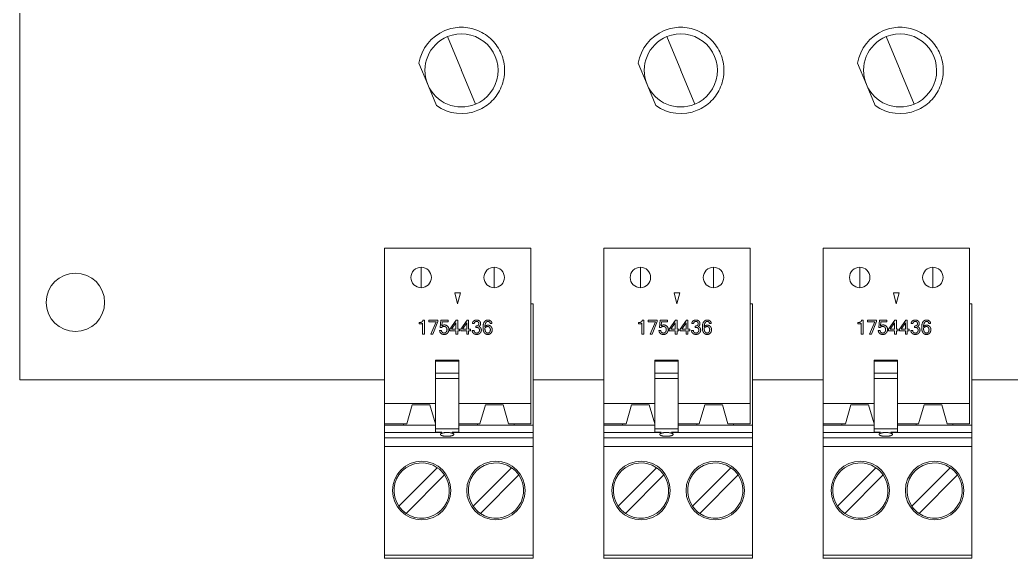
# Model space of a CAD drawing. Header units: millimetres. Extents: x 145 to 1488, y 403 to 626.
# Drawn here: x 170.3 to 238.1, y 454.8 to 491.6 of the extents above; entities that cross this region are included whole.
import ezdxf

# ---------------------------------------------------------------- set-up
doc = ezdxf.new("R2010")
doc.units = ezdxf.units.MM
doc.layers.add('TANGENT EDGES', color=7, linetype='Continuous', lineweight=0)
doc.layers.add('VISIBLE', color=7, linetype='Continuous', lineweight=0)

msp = doc.modelspace()

# ---------------------------------------------------------------- linework, layer by layer
at = {"layer": 'TANGENT EDGES'}
for p, q in [((200.478, 488.139), (199.524, 490.439)), ((215.478, 488.139), (214.524, 490.439)), ((230.478, 488.139), (229.524, 490.439)), ((201.439, 485.821), (200.485, 488.121)), ((216.439, 485.821), (215.485, 488.121)), ((231.439, 485.821), (230.485, 488.121)), ((197.721, 474.67), (197.721, 473.27)), ((202.721, 473.27), (202.721, 474.67)), ((212.721, 474.67), (212.721, 473.27)), ((217.721, 473.27), (217.721, 474.67)), ((227.721, 474.67), (227.721, 473.27)), ((232.721, 473.27), (232.721, 474.67)), ((200.301, 468.246), (198.701, 468.246)), ((215.301, 468.246), (213.701, 468.246)), ((230.301, 468.246), (228.701, 468.246)), ((200.301, 467.425), (198.701, 467.425)), ((215.301, 467.425), (213.701, 467.425)), ((230.301, 467.425), (228.701, 467.425)), ((199.149, 463.402), (198.701, 463.402)), ((200.301, 463.402), (199.853, 463.402)), ((214.149, 463.402), (213.701, 463.402)), ((215.301, 463.402), (214.853, 463.402)), ((229.149, 463.402), (228.701, 463.402)), ((230.301, 463.402), (229.853, 463.402)), ((205.381, 462.4), (195.221, 462.4)), ((220.381, 462.4), (210.221, 462.4)), ((235.381, 462.4), (225.221, 462.4)), ((195.221, 454.974), (205.381, 454.974)), ((210.221, 454.974), (220.381, 454.974)), ((225.221, 454.974), (235.381, 454.974)), ((205.381, 454.774), (195.221, 454.774)), ((220.381, 454.774), (210.221, 454.774)), ((235.381, 454.774), (225.221, 454.774))]:
    msp.add_line(p, q, dxfattribs=at)
for centre, radius, start, end in [((200.481, 488.13), 0.01, 112.52267, 292.52267), ((200.481, 488.13), 0.01, 292.52267, 112.52267), ((215.481, 488.13), 0.01, 112.52267, 292.52267), ((215.481, 488.13), 0.01, 292.52267, 112.52267), ((230.481, 488.13), 0.01, 112.52267, 292.52267), ((230.481, 488.13), 0.01, 292.52267, 112.52267), ((197.721, 473.97), 0.7, 90, 270), ((197.721, 473.97), 0.7, 270, 90), ((202.721, 473.97), 0.7, 90, 270), ((202.721, 473.97), 0.7, 270, 90), ((212.721, 473.97), 0.7, 90, 270), ((212.721, 473.97), 0.7, 270, 90), ((217.721, 473.97), 0.7, 90, 270), ((217.721, 473.97), 0.7, 270, 90), ((227.721, 473.97), 0.7, 90, 270), ((227.721, 473.97), 0.7, 270, 90), ((232.721, 473.97), 0.7, 90, 270), ((232.721, 473.97), 0.7, 270, 90)]:
    msp.add_arc(centre, radius, start, end, dxfattribs=at)
at = {"layer": 'VISIBLE'}
for p, q in [((170.277, 466.97), (170.277, 553.57)), ((197.572, 488.619), (198.172, 487.172)), ((212.572, 488.619), (213.172, 487.172)), ((227.572, 488.619), (228.172, 487.172)), ((198.172, 487.172), (198.772, 485.726)), ((213.172, 487.172), (213.772, 485.726)), ((228.172, 487.172), (228.772, 485.726)), ((195.221, 475.97), (195.221, 466.97)), ((195.221, 475.97), (205.221, 475.97)), ((205.221, 475.97), (205.221, 466.97)), ((210.221, 475.97), (210.221, 466.97)), ((210.221, 475.97), (220.221, 475.97)), ((220.221, 475.97), (220.221, 466.97)), ((225.221, 475.97), (225.221, 466.97)), ((225.221, 475.97), (235.221, 475.97)), ((235.221, 475.97), (235.221, 466.97)), ((200.422, 472.92), (200.02, 472.92)), ((200.02, 472.92), (200.221, 472.17)), ((200.422, 472.92), (200.221, 472.17)), ((215.422, 472.92), (215.02, 472.92)), ((215.02, 472.92), (215.221, 472.17)), ((215.422, 472.92), (215.221, 472.17)), ((230.422, 472.92), (230.02, 472.92)), ((230.02, 472.92), (230.221, 472.17)), ((230.422, 472.92), (230.221, 472.17)), ((205.221, 472.17), (205.381, 472.17)), ((205.381, 463.87), (205.381, 472.17)), ((220.221, 472.17), (220.381, 472.17)), ((220.381, 463.87), (220.381, 472.17)), ((235.221, 472.17), (235.381, 472.17)), ((235.381, 463.87), (235.381, 472.17)), ((197.597, 470.791), (197.597, 470.887)), ((197.826, 470.09), (197.826, 470.841)), ((197.855, 471.06), (197.949, 471.06)), ((197.949, 471.06), (197.949, 470.09)), ((198.255, 470.931), (198.255, 471.044)), ((198.255, 471.044), (198.872, 471.044)), ((198.744, 470.931), (198.255, 470.931)), ((198.388, 470.09), (198.744, 470.931)), ((198.872, 470.958), (198.525, 470.09)), ((198.872, 471.044), (198.872, 470.958)), ((199.023, 470.54), (199.063, 471.044)), ((199.119, 470.54), (199.023, 470.54)), ((199.063, 471.044), (199.575, 471.044)), ((199.168, 470.931), (199.147, 470.666)), ((199.575, 470.931), (199.168, 470.931)), ((199.575, 471.044), (199.575, 470.931)), ((199.694, 470.426), (200.129, 471.056)), ((200.102, 470.863), (199.809, 470.426)), ((200.102, 470.426), (200.102, 470.863)), ((200.129, 471.056), (200.225, 471.056)), ((200.225, 471.056), (200.225, 470.426)), ((200.436, 470.426), (200.87, 471.056)), ((200.843, 470.863), (200.55, 470.426)), ((200.843, 470.426), (200.843, 470.863)), ((200.87, 471.056), (200.966, 471.056)), ((200.966, 471.056), (200.966, 470.426)), ((201.355, 470.812), (201.228, 470.812)), ((201.46, 470.555), (201.46, 470.651)), ((201.46, 470.651), (201.488, 470.651)), ((201.507, 470.555), (201.46, 470.555)), ((202.569, 470.823), (202.442, 470.823)), ((212.597, 470.791), (212.597, 470.887)), ((212.826, 470.09), (212.826, 470.841)), ((212.855, 471.06), (212.949, 471.06)), ((212.949, 471.06), (212.949, 470.09)), ((213.255, 470.931), (213.255, 471.044)), ((213.255, 471.044), (213.872, 471.044)), ((213.744, 470.931), (213.255, 470.931)), ((213.388, 470.09), (213.744, 470.931)), ((213.872, 470.958), (213.525, 470.09)), ((213.872, 471.044), (213.872, 470.958)), ((214.023, 470.54), (214.063, 471.044)), ((214.119, 470.54), (214.023, 470.54)), ((214.063, 471.044), (214.575, 471.044)), ((214.168, 470.931), (214.147, 470.666)), ((214.575, 470.931), (214.168, 470.931)), ((214.575, 471.044), (214.575, 470.931)), ((214.694, 470.426), (215.129, 471.056)), ((215.102, 470.863), (214.809, 470.426)), ((215.102, 470.426), (215.102, 470.863)), ((215.129, 471.056), (215.225, 471.056)), ((215.225, 471.056), (215.225, 470.426)), ((215.436, 470.426), (215.87, 471.056)), ((215.843, 470.863), (215.55, 470.426)), ((215.843, 470.426), (215.843, 470.863)), ((215.87, 471.056), (215.966, 471.056)), ((215.966, 471.056), (215.966, 470.426)), ((216.355, 470.812), (216.228, 470.812)), ((216.46, 470.555), (216.46, 470.651)), ((216.46, 470.651), (216.488, 470.651)), ((216.507, 470.555), (216.46, 470.555)), ((217.569, 470.823), (217.442, 470.823)), ((227.597, 470.791), (227.597, 470.887)), ((227.826, 470.09), (227.826, 470.841)), ((227.855, 471.06), (227.949, 471.06)), ((227.949, 471.06), (227.949, 470.09)), ((228.255, 470.931), (228.255, 471.044)), ((228.255, 471.044), (228.872, 471.044)), ((228.744, 470.931), (228.255, 470.931)), ((228.388, 470.09), (228.744, 470.931)), ((228.872, 470.958), (228.525, 470.09)), ((228.872, 471.044), (228.872, 470.958)), ((229.023, 470.54), (229.063, 471.044)), ((229.119, 470.54), (229.023, 470.54)), ((229.063, 471.044), (229.575, 471.044)), ((229.168, 470.931), (229.147, 470.666)), ((229.575, 470.931), (229.168, 470.931)), ((229.575, 471.044), (229.575, 470.931)), ((229.694, 470.426), (230.129, 471.056)), ((230.102, 470.863), (229.809, 470.426)), ((230.102, 470.426), (230.102, 470.863)), ((230.129, 471.056), (230.225, 471.056)), ((230.225, 471.056), (230.225, 470.426)), ((230.436, 470.426), (230.87, 471.056)), ((230.843, 470.863), (230.55, 470.426)), ((230.843, 470.426), (230.843, 470.863)), ((230.87, 471.056), (230.966, 471.056)), ((230.966, 471.056), (230.966, 470.426)), ((231.355, 470.812), (231.228, 470.812)), ((231.46, 470.555), (231.46, 470.651)), ((231.46, 470.651), (231.488, 470.651)), ((231.507, 470.555), (231.46, 470.555)), ((232.569, 470.823), (232.442, 470.823)), ((197.949, 470.09), (197.826, 470.09)), ((198.525, 470.09), (198.388, 470.09)), ((198.988, 470.34), (199.115, 470.34)), ((199.694, 470.318), (199.694, 470.426)), ((200.102, 470.318), (199.694, 470.318)), ((199.809, 470.426), (200.102, 470.426)), ((200.102, 470.09), (200.102, 470.318)), ((200.225, 470.09), (200.102, 470.09)), ((200.225, 470.426), (200.354, 470.426)), ((200.225, 470.318), (200.225, 470.09)), ((200.354, 470.318), (200.225, 470.318)), ((200.354, 470.426), (200.354, 470.318)), ((200.436, 470.318), (200.436, 470.426)), ((200.843, 470.318), (200.436, 470.318)), ((200.55, 470.426), (200.843, 470.426)), ((200.843, 470.09), (200.843, 470.318)), ((200.966, 470.09), (200.843, 470.09)), ((200.966, 470.426), (201.095, 470.426)), ((201.095, 470.318), (200.966, 470.318)), ((200.966, 470.318), (200.966, 470.09)), ((201.095, 470.426), (201.095, 470.318)), ((201.216, 470.342), (201.343, 470.342)), ((212.949, 470.09), (212.826, 470.09)), ((213.525, 470.09), (213.388, 470.09)), ((213.988, 470.34), (214.115, 470.34)), ((214.694, 470.318), (214.694, 470.426)), ((215.102, 470.318), (214.694, 470.318)), ((214.809, 470.426), (215.102, 470.426)), ((215.102, 470.09), (215.102, 470.318)), ((215.225, 470.09), (215.102, 470.09)), ((215.225, 470.426), (215.354, 470.426)), ((215.225, 470.318), (215.225, 470.09)), ((215.354, 470.318), (215.225, 470.318)), ((215.354, 470.426), (215.354, 470.318)), ((215.436, 470.318), (215.436, 470.426)), ((215.843, 470.318), (215.436, 470.318)), ((215.55, 470.426), (215.843, 470.426)), ((215.843, 470.09), (215.843, 470.318)), ((215.966, 470.09), (215.843, 470.09)), ((215.966, 470.426), (216.095, 470.426)), ((216.095, 470.318), (215.966, 470.318)), ((215.966, 470.318), (215.966, 470.09)), ((216.095, 470.426), (216.095, 470.318)), ((216.216, 470.342), (216.343, 470.342)), ((227.949, 470.09), (227.826, 470.09)), ((228.525, 470.09), (228.388, 470.09)), ((228.988, 470.34), (229.115, 470.34)), ((229.694, 470.318), (229.694, 470.426)), ((230.102, 470.318), (229.694, 470.318)), ((229.809, 470.426), (230.102, 470.426)), ((230.102, 470.09), (230.102, 470.318)), ((230.225, 470.09), (230.102, 470.09)), ((230.225, 470.426), (230.354, 470.426)), ((230.225, 470.318), (230.225, 470.09)), ((230.354, 470.318), (230.225, 470.318)), ((230.354, 470.426), (230.354, 470.318)), ((230.436, 470.318), (230.436, 470.426)), ((230.843, 470.318), (230.436, 470.318)), ((230.55, 470.426), (230.843, 470.426)), ((230.843, 470.09), (230.843, 470.318)), ((230.966, 470.09), (230.843, 470.09)), ((230.966, 470.426), (231.095, 470.426)), ((231.095, 470.318), (230.966, 470.318)), ((230.966, 470.318), (230.966, 470.09)), ((231.095, 470.426), (231.095, 470.318)), ((231.216, 470.342), (231.343, 470.342)), ((200.301, 468.31), (198.701, 468.31)), ((198.701, 468.31), (198.701, 468.246)), ((198.701, 468.246), (198.701, 467.425)), ((200.301, 468.31), (200.301, 468.246)), ((200.301, 468.246), (200.301, 467.425)), ((215.301, 468.31), (213.701, 468.31)), ((213.701, 468.31), (213.701, 468.246)), ((213.701, 468.246), (213.701, 467.425)), ((215.301, 468.31), (215.301, 468.246)), ((215.301, 468.246), (215.301, 467.425)), ((230.301, 468.31), (228.701, 468.31)), ((228.701, 468.31), (228.701, 468.246)), ((228.701, 468.246), (228.701, 467.425)), ((230.301, 468.31), (230.301, 468.246)), ((230.301, 468.246), (230.301, 467.425)), ((198.701, 467.055), (198.701, 467.425)), ((200.301, 467.055), (200.301, 467.425)), ((213.701, 467.055), (213.701, 467.425)), ((215.301, 467.055), (215.301, 467.425)), ((228.701, 467.055), (228.701, 467.425)), ((230.301, 467.055), (230.301, 467.425)), ((195.221, 466.97), (170.277, 466.97)), ((195.221, 466.97), (195.221, 465.344)), ((200.301, 467.055), (198.701, 467.055)), ((198.701, 463.627), (198.701, 467.055)), ((200.301, 463.627), (200.301, 467.055)), ((205.221, 466.97), (205.221, 465.344)), ((210.221, 466.97), (205.381, 466.97)), ((210.221, 466.97), (210.221, 465.344)), ((215.301, 467.055), (213.701, 467.055)), ((213.701, 463.627), (213.701, 467.055)), ((215.301, 463.627), (215.301, 467.055)), ((220.221, 466.97), (220.221, 465.344)), ((225.221, 466.97), (220.381, 466.97)), ((225.221, 466.97), (225.221, 465.344)), ((230.301, 467.055), (228.701, 467.055)), ((228.701, 463.627), (228.701, 467.055)), ((230.301, 463.627), (230.301, 467.055)), ((235.221, 466.97), (235.221, 465.344)), ((240.221, 466.97), (235.381, 466.97)), ((198.701, 465.344), (195.221, 465.344)), ((195.221, 465.344), (195.221, 463.97)), ((197.116, 465.27), (196.746, 463.97)), ((198.326, 465.27), (197.116, 465.27)), ((198.696, 463.97), (198.326, 465.27)), ((205.221, 465.344), (200.301, 465.344)), ((202.116, 465.27), (201.746, 463.97)), ((203.326, 465.27), (202.116, 465.27)), ((203.326, 465.27), (203.696, 463.97)), ((205.221, 465.344), (205.221, 463.97)), ((213.701, 465.344), (210.221, 465.344)), ((210.221, 465.344), (210.221, 463.97)), ((212.116, 465.27), (211.746, 463.97)), ((213.326, 465.27), (212.116, 465.27)), ((213.696, 463.97), (213.326, 465.27)), ((220.221, 465.344), (215.301, 465.344)), ((217.116, 465.27), (216.746, 463.97)), ((218.326, 465.27), (217.116, 465.27)), ((218.326, 465.27), (218.696, 463.97)), ((220.221, 465.344), (220.221, 463.97)), ((228.701, 465.344), (225.221, 465.344)), ((225.221, 465.344), (225.221, 463.97)), ((227.116, 465.27), (226.746, 463.97)), ((228.326, 465.27), (227.116, 465.27)), ((228.696, 463.97), (228.326, 465.27)), ((235.221, 465.344), (230.301, 465.344)), ((232.116, 465.27), (231.746, 463.97)), ((233.326, 465.27), (232.116, 465.27)), ((233.326, 465.27), (233.696, 463.97)), ((235.221, 465.344), (235.221, 463.97)), ((195.221, 463.97), (196.746, 463.97)), ((195.221, 463.97), (195.221, 463.87)), ((195.221, 463.87), (195.221, 463.37)), ((195.221, 463.87), (196.506, 463.87)), ((196.506, 463.97), (196.506, 463.87)), ((198.701, 463.87), (196.506, 463.87)), ((198.696, 463.97), (198.701, 463.97)), ((200.301, 463.97), (201.746, 463.97)), ((200.301, 463.87), (201.586, 463.87)), ((201.586, 463.87), (201.586, 463.97)), ((204.096, 463.87), (201.586, 463.87)), ((203.696, 463.97), (205.221, 463.97)), ((204.096, 463.87), (204.096, 463.97)), ((204.096, 463.87), (205.381, 463.87)), ((205.381, 463.37), (205.381, 463.87)), ((210.221, 463.97), (211.746, 463.97)), ((210.221, 463.97), (210.221, 463.87)), ((210.221, 463.87), (210.221, 463.37)), ((210.221, 463.87), (211.506, 463.87)), ((211.506, 463.97), (211.506, 463.87)), ((213.701, 463.87), (211.506, 463.87)), ((213.696, 463.97), (213.701, 463.97)), ((215.301, 463.97), (216.746, 463.97)), ((215.301, 463.87), (216.586, 463.87)), ((216.586, 463.87), (216.586, 463.97)), ((219.096, 463.87), (216.586, 463.87)), ((218.696, 463.97), (220.221, 463.97)), ((219.096, 463.87), (219.096, 463.97)), ((219.096, 463.87), (220.381, 463.87)), ((220.381, 463.37), (220.381, 463.87)), ((225.221, 463.97), (226.746, 463.97)), ((225.221, 463.97), (225.221, 463.87)), ((225.221, 463.87), (225.221, 463.37)), ((225.221, 463.87), (226.506, 463.87)), ((226.506, 463.97), (226.506, 463.87)), ((228.701, 463.87), (226.506, 463.87)), ((228.696, 463.97), (228.701, 463.97)), ((230.301, 463.97), (231.746, 463.97)), ((230.301, 463.87), (231.586, 463.87)), ((231.586, 463.87), (231.586, 463.97)), ((234.096, 463.87), (231.586, 463.87)), ((233.696, 463.97), (235.221, 463.97)), ((234.096, 463.87), (234.096, 463.97)), ((234.096, 463.87), (235.381, 463.87)), ((235.381, 463.37), (235.381, 463.87)), ((195.221, 463.37), (199.119, 463.37)), ((195.221, 463.37), (195.221, 463)), ((200.301, 463.627), (198.701, 463.627)), ((198.701, 463.627), (198.701, 463.402)), ((198.701, 463.37), (198.701, 463.402)), ((199.883, 463.37), (205.381, 463.37)), ((200.301, 463.627), (200.301, 463.402)), ((200.301, 463.37), (200.301, 463.402)), ((205.381, 463), (205.381, 463.37)), ((210.221, 463.37), (214.119, 463.37)), ((210.221, 463.37), (210.221, 463)), ((215.301, 463.627), (213.701, 463.627)), ((213.701, 463.627), (213.701, 463.402)), ((213.701, 463.37), (213.701, 463.402)), ((214.883, 463.37), (220.381, 463.37)), ((215.301, 463.627), (215.301, 463.402)), ((215.301, 463.37), (215.301, 463.402)), ((220.381, 463), (220.381, 463.37)), ((225.221, 463.37), (229.119, 463.37)), ((225.221, 463.37), (225.221, 463)), ((230.301, 463.627), (228.701, 463.627)), ((228.701, 463.627), (228.701, 463.402)), ((228.701, 463.37), (228.701, 463.402)), ((229.883, 463.37), (235.381, 463.37)), ((230.301, 463.627), (230.301, 463.402)), ((230.301, 463.37), (230.301, 463.402)), ((235.381, 463), (235.381, 463.37)), ((195.221, 463), (205.381, 463)), ((195.221, 463), (195.221, 462.4)), ((195.221, 454.974), (195.221, 462.4)), ((205.381, 463), (205.381, 462.4)), ((205.381, 454.974), (205.381, 462.4)), ((210.221, 463), (220.381, 463)), ((210.221, 463), (210.221, 462.4)), ((210.221, 454.974), (210.221, 462.4)), ((220.381, 463), (220.381, 462.4)), ((220.381, 454.974), (220.381, 462.4)), ((225.221, 463), (235.381, 463)), ((225.221, 463), (225.221, 462.4)), ((225.221, 454.974), (225.221, 462.4)), ((235.381, 463), (235.381, 462.4)), ((235.381, 454.974), (235.381, 462.4)), ((196.199, 458.333), (198.828, 460.962)), ((199.323, 460.467), (196.694, 457.838)), ((203.908, 460.962), (201.279, 458.333)), ((201.774, 457.838), (204.403, 460.467)), ((211.199, 458.333), (213.828, 460.962)), ((214.323, 460.467), (211.694, 457.838)), ((218.908, 460.962), (216.279, 458.333)), ((216.774, 457.838), (219.403, 460.467)), ((226.199, 458.333), (228.828, 460.962)), ((229.323, 460.467), (226.694, 457.838)), ((233.908, 460.962), (231.279, 458.333)), ((231.774, 457.838), (234.403, 460.467)), ((195.221, 454.774), (195.221, 454.974)), ((205.381, 454.774), (205.381, 454.974)), ((210.221, 454.774), (210.221, 454.974)), ((220.381, 454.774), (220.381, 454.974)), ((225.221, 454.774), (225.221, 454.974)), ((235.381, 454.774), (235.381, 454.974)), ((195.221, 454.774), (195.221, 454.75)), ((210.221, 454.774), (210.221, 454.75)), ((225.221, 454.774), (225.221, 454.75))]:
    msp.add_line(p, q, dxfattribs=at)
msp.add_circle((174.077, 472.27), 2, dxfattribs=at)
for centre, radius, start, end in [((200.481, 488.13), 2.95, 101.27267, 112.52267), ((200.481, 488.13), 2.95, 90.02267, 101.27267), ((200.481, 488.13), 2.95, 78.77267, 90.02267), ((200.481, 488.13), 2.95, 56.27267, 78.77267), ((215.481, 488.13), 2.95, 101.27267, 112.52267), ((215.481, 488.13), 2.95, 90.02267, 101.27267), ((215.481, 488.13), 2.95, 78.77267, 90.02267), ((215.481, 488.13), 2.95, 56.27267, 78.77267), ((230.481, 488.13), 2.95, 101.27267, 112.52267), ((230.481, 488.13), 2.95, 90.02267, 101.27267), ((230.481, 488.13), 2.95, 78.77267, 90.02267), ((230.481, 488.13), 2.95, 56.27267, 78.77267), ((200.481, 488.13), 2.95, 112.52267, 170.45889), ((200.481, 488.13), 2.5, 112.52267, 292.52267), ((200.481, 488.13), 2.5, 292.52267, 112.52267), ((200.481, 488.13), 2.95, 45.02267, 56.27267), ((200.481, 488.13), 2.95, 33.77267, 45.02267), ((215.481, 488.13), 2.95, 112.52267, 170.45889), ((215.481, 488.13), 2.5, 112.52267, 292.52267), ((215.481, 488.13), 2.5, 292.52267, 112.52267), ((215.481, 488.13), 2.95, 45.02267, 56.27267), ((215.481, 488.13), 2.95, 33.77267, 45.02267), ((230.481, 488.13), 2.95, 112.52267, 170.45889), ((230.481, 488.13), 2.5, 112.52267, 292.52267), ((230.481, 488.13), 2.5, 292.52267, 112.52267), ((230.481, 488.13), 2.95, 45.02267, 56.27267), ((230.481, 488.13), 2.95, 33.77267, 45.02267), ((200.481, 488.13), 2.95, 11.27267, 33.77267), ((215.481, 488.13), 2.95, 11.27267, 33.77267), ((230.481, 488.13), 2.95, 11.27267, 33.77267), ((200.481, 488.13), 2.95, 0.02267, 11.27267), ((215.481, 488.13), 2.95, 0.02267, 11.27267), ((230.481, 488.13), 2.95, 0.02267, 11.27267), ((200.481, 488.13), 2.95, 326.27267, 348.77267), ((200.481, 488.13), 2.95, 348.77267, 0.02267), ((215.481, 488.13), 2.95, 326.27267, 348.77267), ((215.481, 488.13), 2.95, 348.77267, 0.02267), ((230.481, 488.13), 2.95, 326.27267, 348.77267), ((230.481, 488.13), 2.95, 348.77267, 0.02267), ((200.481, 488.13), 2.95, 315.02267, 326.27267), ((215.481, 488.13), 2.95, 315.02267, 326.27267), ((230.481, 488.13), 2.95, 315.02267, 326.27267), ((200.481, 488.13), 2.95, 234.58646, 292.52267), ((200.481, 488.13), 2.95, 292.52267, 303.77267), ((200.481, 488.13), 2.95, 303.77267, 315.02267), ((215.481, 488.13), 2.95, 234.58646, 292.52267), ((215.481, 488.13), 2.95, 292.52267, 303.77267), ((215.481, 488.13), 2.95, 303.77267, 315.02267), ((230.481, 488.13), 2.95, 234.58646, 292.52267), ((230.481, 488.13), 2.95, 292.52267, 303.77267), ((230.481, 488.13), 2.95, 303.77267, 315.02267), ((197.761, 459.4), 2, 90, 270), ((197.761, 459.4), 1.891, 55.66345, 135), ((197.761, 459.4), 2, 270, 90), ((202.841, 459.4), 2, 90, 270), ((202.841, 459.4), 1.891, 55.66345, 135), ((202.841, 459.4), 2, 270, 90), ((212.761, 459.4), 2, 90, 270), ((212.761, 459.4), 1.891, 55.66345, 135), ((212.761, 459.4), 2, 270, 90), ((217.841, 459.4), 2, 90, 270), ((217.841, 459.4), 1.891, 55.66345, 135), ((217.841, 459.4), 2, 270, 90), ((227.761, 459.4), 2, 90, 270), ((227.761, 459.4), 1.891, 55.66345, 135), ((227.761, 459.4), 2, 270, 90), ((232.841, 459.4), 2, 90, 270), ((232.841, 459.4), 1.891, 55.66345, 135), ((232.841, 459.4), 2, 270, 90), ((197.761, 459.4), 1.891, 135, 214.33655), ((197.761, 459.4), 1.891, 34.33655, 55.66345), ((197.761, 459.4), 1.891, 315, 34.33655), ((202.841, 459.4), 1.891, 135, 214.33655), ((202.841, 459.4), 1.891, 34.33655, 55.66345), ((202.841, 459.4), 1.891, 315, 34.33655), ((212.761, 459.4), 1.891, 135, 214.33655), ((212.761, 459.4), 1.891, 34.33655, 55.66345), ((212.761, 459.4), 1.891, 315, 34.33655), ((217.841, 459.4), 1.891, 135, 214.33655), ((217.841, 459.4), 1.891, 34.33655, 55.66345), ((217.841, 459.4), 1.891, 315, 34.33655), ((227.761, 459.4), 1.891, 135, 214.33655), ((227.761, 459.4), 1.891, 34.33655, 55.66345), ((227.761, 459.4), 1.891, 315, 34.33655), ((232.841, 459.4), 1.891, 135, 214.33655), ((232.841, 459.4), 1.891, 34.33655, 55.66345), ((232.841, 459.4), 1.891, 315, 34.33655), ((197.761, 459.4), 1.891, 214.33655, 235.66345), ((202.841, 459.4), 1.891, 214.33655, 235.66345), ((212.761, 459.4), 1.891, 214.33655, 235.66345), ((217.841, 459.4), 1.891, 214.33655, 235.66345), ((227.761, 459.4), 1.891, 214.33655, 235.66345), ((232.841, 459.4), 1.891, 214.33655, 235.66345), ((197.761, 459.4), 1.891, 235.66345, 315), ((202.841, 459.4), 1.891, 235.66345, 315), ((212.761, 459.4), 1.891, 235.66345, 315), ((217.841, 459.4), 1.891, 235.66345, 315), ((227.761, 459.4), 1.891, 235.66345, 315), ((232.841, 459.4), 1.891, 235.66345, 315)]:
    msp.add_arc(centre, radius, start, end, dxfattribs=at)
for points in [[(197.597, 470.887), (197.821, 470.887), (197.855, 471.06)], [(197.826, 470.841), (197.752, 470.791), (197.597, 470.791)], [(199.292, 470.619), (199.19, 470.619), (199.119, 470.54)], [(199.147, 470.666), (199.218, 470.723), (199.324, 470.723)], [(199.437, 470.561), (199.382, 470.619), (199.292, 470.619)], [(199.324, 470.723), (199.444, 470.723), (199.532, 470.639)], [(199.493, 470.403), (199.493, 470.503), (199.437, 470.561)], [(199.532, 470.639), (199.621, 470.554), (199.621, 470.414)], [(201.228, 470.812), (201.242, 470.933), (201.321, 470.997)], [(201.321, 470.997), (201.4, 471.06), (201.515, 471.06)], [(201.517, 470.964), (201.372, 470.964), (201.355, 470.812)], [(201.488, 470.651), (201.667, 470.651), (201.667, 470.815)], [(201.662, 470.507), (201.609, 470.555), (201.507, 470.555)], [(201.515, 471.06), (201.642, 471.06), (201.718, 470.991)], [(201.628, 470.926), (201.589, 470.964), (201.517, 470.964)], [(201.667, 470.815), (201.667, 470.887), (201.628, 470.926)], [(201.761, 470.697), (201.728, 470.642), (201.66, 470.614)], [(201.66, 470.614), (201.747, 470.591), (201.795, 470.525)], [(201.718, 470.991), (201.794, 470.922), (201.794, 470.812)], [(201.794, 470.812), (201.794, 470.751), (201.761, 470.697)], [(201.959, 470.536), (201.959, 471.06), (202.296, 471.06)], [(202.045, 470.193), (201.959, 470.312), (201.959, 470.536)], [(202.279, 470.613), (202.178, 470.613), (202.082, 470.51)], [(202.147, 470.871), (202.093, 470.779), (202.083, 470.605)], [(202.083, 470.605), (202.178, 470.708), (202.3, 470.708)], [(202.29, 470.964), (202.202, 470.964), (202.147, 470.871)], [(202.409, 470.551), (202.361, 470.613), (202.279, 470.613)], [(202.442, 470.823), (202.426, 470.964), (202.29, 470.964)], [(202.296, 471.06), (202.403, 471.06), (202.478, 471)], [(202.3, 470.708), (202.42, 470.708), (202.502, 470.621)], [(202.458, 470.392), (202.458, 470.489), (202.409, 470.551)], [(202.478, 471), (202.552, 470.941), (202.569, 470.823)], [(202.502, 470.621), (202.585, 470.534), (202.585, 470.4)], [(212.597, 470.887), (212.821, 470.887), (212.855, 471.06)], [(212.826, 470.841), (212.752, 470.791), (212.597, 470.791)], [(214.292, 470.619), (214.19, 470.619), (214.119, 470.54)], [(214.147, 470.666), (214.218, 470.723), (214.324, 470.723)], [(214.437, 470.561), (214.382, 470.619), (214.292, 470.619)], [(214.324, 470.723), (214.444, 470.723), (214.532, 470.639)], [(214.493, 470.403), (214.493, 470.503), (214.437, 470.561)], [(214.532, 470.639), (214.621, 470.554), (214.621, 470.414)], [(216.228, 470.812), (216.242, 470.933), (216.321, 470.997)], [(216.321, 470.997), (216.4, 471.06), (216.515, 471.06)], [(216.517, 470.964), (216.372, 470.964), (216.355, 470.812)], [(216.488, 470.651), (216.667, 470.651), (216.667, 470.815)], [(216.662, 470.507), (216.609, 470.555), (216.507, 470.555)], [(216.515, 471.06), (216.642, 471.06), (216.718, 470.991)], [(216.628, 470.926), (216.589, 470.964), (216.517, 470.964)], [(216.667, 470.815), (216.667, 470.887), (216.628, 470.926)], [(216.761, 470.697), (216.728, 470.642), (216.66, 470.614)], [(216.66, 470.614), (216.747, 470.591), (216.795, 470.525)], [(216.718, 470.991), (216.794, 470.922), (216.794, 470.812)], [(216.794, 470.812), (216.794, 470.751), (216.761, 470.697)], [(216.959, 470.536), (216.959, 471.06), (217.296, 471.06)], [(217.045, 470.193), (216.959, 470.312), (216.959, 470.536)], [(217.279, 470.613), (217.178, 470.613), (217.082, 470.51)], [(217.147, 470.871), (217.093, 470.779), (217.083, 470.605)], [(217.083, 470.605), (217.178, 470.708), (217.3, 470.708)], [(217.29, 470.964), (217.202, 470.964), (217.147, 470.871)], [(217.409, 470.551), (217.361, 470.613), (217.279, 470.613)], [(217.442, 470.823), (217.426, 470.964), (217.29, 470.964)], [(217.296, 471.06), (217.403, 471.06), (217.478, 471)], [(217.3, 470.708), (217.42, 470.708), (217.502, 470.621)], [(217.458, 470.392), (217.458, 470.489), (217.409, 470.551)], [(217.478, 471), (217.552, 470.941), (217.569, 470.823)], [(217.502, 470.621), (217.585, 470.534), (217.585, 470.4)], [(227.597, 470.887), (227.821, 470.887), (227.855, 471.06)], [(227.826, 470.841), (227.752, 470.791), (227.597, 470.791)], [(229.292, 470.619), (229.19, 470.619), (229.119, 470.54)], [(229.147, 470.666), (229.218, 470.723), (229.324, 470.723)], [(229.437, 470.561), (229.382, 470.619), (229.292, 470.619)], [(229.324, 470.723), (229.444, 470.723), (229.532, 470.639)], [(229.493, 470.403), (229.493, 470.503), (229.437, 470.561)], [(229.532, 470.639), (229.621, 470.554), (229.621, 470.414)], [(231.228, 470.812), (231.242, 470.933), (231.321, 470.997)], [(231.321, 470.997), (231.4, 471.06), (231.515, 471.06)], [(231.517, 470.964), (231.372, 470.964), (231.355, 470.812)], [(231.488, 470.651), (231.667, 470.651), (231.667, 470.815)], [(231.662, 470.507), (231.609, 470.555), (231.507, 470.555)], [(231.515, 471.06), (231.642, 471.06), (231.718, 470.991)], [(231.628, 470.926), (231.589, 470.964), (231.517, 470.964)], [(231.667, 470.815), (231.667, 470.887), (231.628, 470.926)], [(231.761, 470.697), (231.728, 470.642), (231.66, 470.614)], [(231.66, 470.614), (231.747, 470.591), (231.795, 470.525)], [(231.718, 470.991), (231.794, 470.922), (231.794, 470.812)], [(231.794, 470.812), (231.794, 470.751), (231.761, 470.697)], [(231.959, 470.536), (231.959, 471.06), (232.296, 471.06)], [(232.045, 470.193), (231.959, 470.312), (231.959, 470.536)], [(232.279, 470.613), (232.178, 470.613), (232.082, 470.51)], [(232.147, 470.871), (232.093, 470.779), (232.083, 470.605)], [(232.083, 470.605), (232.178, 470.708), (232.3, 470.708)], [(232.29, 470.964), (232.202, 470.964), (232.147, 470.871)], [(232.409, 470.551), (232.361, 470.613), (232.279, 470.613)], [(232.442, 470.823), (232.426, 470.964), (232.29, 470.964)], [(232.296, 471.06), (232.403, 471.06), (232.478, 471)], [(232.3, 470.708), (232.42, 470.708), (232.502, 470.621)], [(232.458, 470.392), (232.458, 470.489), (232.409, 470.551)], [(232.478, 471), (232.552, 470.941), (232.569, 470.823)], [(232.502, 470.621), (232.585, 470.534), (232.585, 470.4)], [(199.088, 470.14), (199.002, 470.207), (198.988, 470.34)], [(199.295, 470.073), (199.174, 470.073), (199.088, 470.14)], [(199.115, 470.34), (199.126, 470.254), (199.175, 470.212)], [(199.175, 470.212), (199.225, 470.17), (199.295, 470.17)], [(199.295, 470.17), (199.383, 470.17), (199.438, 470.237)], [(199.532, 470.17), (199.443, 470.073), (199.295, 470.073)], [(199.438, 470.237), (199.493, 470.304), (199.493, 470.403)], [(199.621, 470.414), (199.621, 470.267), (199.532, 470.17)], [(201.307, 470.147), (201.222, 470.22), (201.216, 470.342)], [(201.527, 470.073), (201.392, 470.073), (201.307, 470.147)], [(201.343, 470.342), (201.343, 470.271), (201.391, 470.22)], [(201.391, 470.22), (201.438, 470.17), (201.527, 470.17)], [(201.527, 470.17), (201.612, 470.17), (201.663, 470.225)], [(201.751, 470.156), (201.661, 470.073), (201.527, 470.073)], [(201.715, 470.368), (201.715, 470.458), (201.662, 470.507)], [(201.663, 470.225), (201.715, 470.281), (201.715, 470.368)], [(201.842, 470.371), (201.842, 470.239), (201.751, 470.156)], [(201.795, 470.525), (201.842, 470.459), (201.842, 470.371)], [(202.286, 470.073), (202.131, 470.073), (202.045, 470.193)], [(202.082, 470.51), (202.085, 470.345), (202.139, 470.258)], [(202.139, 470.258), (202.193, 470.17), (202.283, 470.17)], [(202.283, 470.17), (202.362, 470.17), (202.41, 470.233)], [(202.503, 470.169), (202.421, 470.073), (202.286, 470.073)], [(202.41, 470.233), (202.458, 470.297), (202.458, 470.392)], [(202.585, 470.4), (202.585, 470.264), (202.503, 470.169)], [(214.088, 470.14), (214.002, 470.207), (213.988, 470.34)], [(214.295, 470.073), (214.174, 470.073), (214.088, 470.14)], [(214.115, 470.34), (214.126, 470.254), (214.175, 470.212)], [(214.175, 470.212), (214.225, 470.17), (214.295, 470.17)], [(214.295, 470.17), (214.383, 470.17), (214.438, 470.237)], [(214.532, 470.17), (214.443, 470.073), (214.295, 470.073)], [(214.438, 470.237), (214.493, 470.304), (214.493, 470.403)], [(214.621, 470.414), (214.621, 470.267), (214.532, 470.17)], [(216.307, 470.147), (216.222, 470.22), (216.216, 470.342)], [(216.527, 470.073), (216.392, 470.073), (216.307, 470.147)], [(216.343, 470.342), (216.343, 470.271), (216.391, 470.22)], [(216.391, 470.22), (216.438, 470.17), (216.527, 470.17)], [(216.527, 470.17), (216.612, 470.17), (216.663, 470.225)], [(216.751, 470.156), (216.661, 470.073), (216.527, 470.073)], [(216.715, 470.368), (216.715, 470.458), (216.662, 470.507)], [(216.663, 470.225), (216.715, 470.281), (216.715, 470.368)], [(216.842, 470.371), (216.842, 470.239), (216.751, 470.156)], [(216.795, 470.525), (216.842, 470.459), (216.842, 470.371)], [(217.286, 470.073), (217.131, 470.073), (217.045, 470.193)], [(217.082, 470.51), (217.085, 470.345), (217.139, 470.258)], [(217.139, 470.258), (217.193, 470.17), (217.283, 470.17)], [(217.283, 470.17), (217.362, 470.17), (217.41, 470.233)], [(217.503, 470.169), (217.421, 470.073), (217.286, 470.073)], [(217.41, 470.233), (217.458, 470.297), (217.458, 470.392)], [(217.585, 470.4), (217.585, 470.264), (217.503, 470.169)], [(229.088, 470.14), (229.002, 470.207), (228.988, 470.34)], [(229.295, 470.073), (229.174, 470.073), (229.088, 470.14)], [(229.115, 470.34), (229.126, 470.254), (229.175, 470.212)], [(229.175, 470.212), (229.225, 470.17), (229.295, 470.17)], [(229.295, 470.17), (229.383, 470.17), (229.438, 470.237)], [(229.532, 470.17), (229.443, 470.073), (229.295, 470.073)], [(229.438, 470.237), (229.493, 470.304), (229.493, 470.403)], [(229.621, 470.414), (229.621, 470.267), (229.532, 470.17)], [(231.307, 470.147), (231.222, 470.22), (231.216, 470.342)], [(231.527, 470.073), (231.392, 470.073), (231.307, 470.147)], [(231.343, 470.342), (231.343, 470.271), (231.391, 470.22)], [(231.391, 470.22), (231.438, 470.17), (231.527, 470.17)], [(231.527, 470.17), (231.612, 470.17), (231.663, 470.225)], [(231.751, 470.156), (231.661, 470.073), (231.527, 470.073)], [(231.715, 470.368), (231.715, 470.458), (231.662, 470.507)], [(231.663, 470.225), (231.715, 470.281), (231.715, 470.368)], [(231.842, 470.371), (231.842, 470.239), (231.751, 470.156)], [(231.795, 470.525), (231.842, 470.459), (231.842, 470.371)], [(232.286, 470.073), (232.131, 470.073), (232.045, 470.193)], [(232.082, 470.51), (232.085, 470.345), (232.139, 470.258)], [(232.139, 470.258), (232.193, 470.17), (232.283, 470.17)], [(232.283, 470.17), (232.362, 470.17), (232.41, 470.233)], [(232.503, 470.169), (232.421, 470.073), (232.286, 470.073)], [(232.41, 470.233), (232.458, 470.297), (232.458, 470.392)], [(232.585, 470.4), (232.585, 470.264), (232.503, 470.169)]]:
    msp.add_open_spline(points, degree=2, dxfattribs=at)
for points, knots in [([(199.066, 463.198), (199.06, 463.203), (199.055, 463.208), (199.052, 463.213), (199.048, 463.218), (199.046, 463.223), (199.044, 463.228), (199.042, 463.237), (199.042, 463.247), (199.047, 463.256)], [2.0048581, 2.0048581, 2.0048581, 2.0048581, 2.0591781, 2.0591781, 2.0591781, 2.1134097, 2.1134097, 2.1134097, 2.2105486, 2.2105486, 2.2105486, 2.2105486]), ([(199.047, 463.256), (199.047, 463.257), (199.048, 463.258), (199.048, 463.259), (199.051, 463.264), (199.055, 463.269), (199.06, 463.274), (199.065, 463.279), (199.071, 463.284), (199.077, 463.289), (199.084, 463.293), (199.092, 463.298), (199.101, 463.303), (199.11, 463.307), (199.12, 463.312), (199.13, 463.316), (199.141, 463.32), (199.152, 463.324), (199.165, 463.328), (199.177, 463.332), (199.19, 463.335), (199.203, 463.338), (199.217, 463.342), (199.232, 463.345), (199.247, 463.348), (199.254, 463.349), (199.262, 463.351), (199.269, 463.352), (199.277, 463.353), (199.285, 463.354), (199.293, 463.356), (199.309, 463.358), (199.326, 463.36), (199.342, 463.362), (199.351, 463.363), (199.359, 463.364), (199.368, 463.364), (199.377, 463.365), (199.385, 463.366), (199.394, 463.366), (199.412, 463.368), (199.429, 463.368), (199.447, 463.369), (199.465, 463.37), (199.483, 463.37), (199.501, 463.37)], [2.2105486, 2.2105486, 2.2105486, 2.2105486, 2.2216247, 2.2216247, 2.2216247, 2.2759317, 2.2759317, 2.2759317, 2.3299268, 2.3299268, 2.3299268, 2.3840773, 2.3840773, 2.3840773, 2.4384124, 2.4384124, 2.4384124, 2.4925399, 2.4925399, 2.4925399, 2.5464815, 2.5464815, 2.5464815, 2.6005234, 2.6005234, 2.6005234, 2.6274693, 2.6274693, 2.6274693, 2.6544262, 2.6544262, 2.6544262, 2.70843, 2.70843, 2.70843, 2.7353823, 2.7353823, 2.7353823, 2.7623324, 2.7623324, 2.7623324, 2.816373, 2.816373, 2.816373, 2.8702953, 2.8702953, 2.8702953, 2.8702953]), ([(199.501, 463.107), (199.489, 463.107), (199.477, 463.107), (199.465, 463.108), (199.453, 463.108), (199.441, 463.108), (199.429, 463.109), (199.418, 463.109), (199.406, 463.11), (199.394, 463.111), (199.383, 463.112), (199.371, 463.113), (199.36, 463.114), (199.348, 463.115), (199.337, 463.116), (199.326, 463.117), (199.315, 463.119), (199.304, 463.12), (199.294, 463.122), (199.283, 463.123), (199.272, 463.125), (199.262, 463.127), (199.252, 463.128), (199.242, 463.13), (199.233, 463.132), (199.223, 463.134), (199.213, 463.136), (199.204, 463.139), (199.195, 463.141), (199.186, 463.143), (199.178, 463.146), (199.169, 463.148), (199.161, 463.15), (199.154, 463.153), (199.146, 463.156), (199.138, 463.158), (199.131, 463.161), (199.124, 463.164), (199.117, 463.167), (199.111, 463.17), (199.105, 463.173), (199.099, 463.176), (199.093, 463.179), (199.088, 463.182), (199.083, 463.185), (199.078, 463.188), (199.074, 463.191), (199.07, 463.194), (199.066, 463.198)], [1.4329539, 1.4329539, 1.4329539, 1.4329539, 1.4688088, 1.4688088, 1.4688088, 1.5047575, 1.5047575, 1.5047575, 1.5406875, 1.5406875, 1.5406875, 1.5764951, 1.5764951, 1.5764951, 1.6123262, 1.6123262, 1.6123262, 1.6481983, 1.6481983, 1.6481983, 1.6840015, 1.6840015, 1.6840015, 1.7198212, 1.7198212, 1.7198212, 1.7556962, 1.7556962, 1.7556962, 1.7915158, 1.7915158, 1.7915158, 1.827353, 1.827353, 1.827353, 1.8633412, 1.8633412, 1.8633412, 1.899371, 1.899371, 1.899371, 1.9353274, 1.9353274, 1.9353274, 1.9711343, 1.9711343, 1.9711343, 2.0070686, 2.0070686, 2.0070686, 2.0070686]), ([(199.501, 463.37), (199.519, 463.37), (199.537, 463.37), (199.555, 463.369), (199.573, 463.368), (199.591, 463.368), (199.608, 463.366), (199.643, 463.364), (199.677, 463.36), (199.709, 463.356), (199.741, 463.351), (199.771, 463.345), (199.799, 463.338), (199.812, 463.335), (199.825, 463.332), (199.837, 463.328), (199.85, 463.324), (199.861, 463.32), (199.872, 463.316), (199.882, 463.312), (199.892, 463.307), (199.901, 463.303), (199.91, 463.298), (199.918, 463.294), (199.924, 463.289), (199.931, 463.284), (199.937, 463.279), (199.942, 463.274), (199.947, 463.269), (199.951, 463.264), (199.954, 463.259), (199.954, 463.258), (199.955, 463.257), (199.955, 463.256)], [0, 0, 0, 0, 0.054, 0.054, 0.054, 0.1081119, 0.1081119, 0.1081119, 0.2160335, 0.2160335, 0.2160335, 0.3239429, 0.3239429, 0.3239429, 0.3778641, 0.3778641, 0.3778641, 0.4319972, 0.4319972, 0.4319972, 0.4862463, 0.4862463, 0.4862463, 0.5402406, 0.5402406, 0.5402406, 0.5943776, 0.5943776, 0.5943776, 0.6487161, 0.6487161, 0.6487161, 0.6597773, 0.6597773, 0.6597773, 0.6597773]), ([(199.789, 463.137), (199.779, 463.134), (199.769, 463.132), (199.758, 463.13), (199.747, 463.128), (199.736, 463.126), (199.725, 463.124), (199.713, 463.122), (199.702, 463.121), (199.69, 463.119), (199.678, 463.117), (199.666, 463.116), (199.654, 463.115), (199.642, 463.114), (199.629, 463.113), (199.617, 463.112), (199.604, 463.111), (199.591, 463.11), (199.579, 463.109), (199.566, 463.109), (199.553, 463.108), (199.54, 463.108), (199.527, 463.107), (199.514, 463.107), (199.501, 463.107)], [1.1221288, 1.1221288, 1.1221288, 1.1221288, 1.1611473, 1.1611473, 1.1611473, 1.2000646, 1.2000646, 1.2000646, 1.2390162, 1.2390162, 1.2390162, 1.2780027, 1.2780027, 1.2780027, 1.316905, 1.316905, 1.316905, 1.3558904, 1.3558904, 1.3558904, 1.394915, 1.394915, 1.394915, 1.4338398, 1.4338398, 1.4338398, 1.4338398]), ([(199.936, 463.198), (199.933, 463.195), (199.929, 463.192), (199.925, 463.189), (199.921, 463.186), (199.916, 463.183), (199.911, 463.18), (199.907, 463.177), (199.901, 463.175), (199.896, 463.172), (199.89, 463.169), (199.884, 463.167), (199.878, 463.164), (199.872, 463.161), (199.865, 463.159), (199.858, 463.156), (199.852, 463.154), (199.844, 463.152), (199.837, 463.149), (199.822, 463.145), (199.806, 463.14), (199.789, 463.137)], [0.8611269, 0.8611269, 0.8611269, 0.8611269, 0.8938324, 0.8938324, 0.8938324, 0.9265792, 0.9265792, 0.9265792, 0.959467, 0.959467, 0.959467, 0.9924119, 0.9924119, 0.9924119, 1.0253249, 1.0253249, 1.0253249, 1.0581198, 1.0581198, 1.0581198, 1.1235306, 1.1235306, 1.1235306, 1.1235306]), ([(199.955, 463.256), (199.957, 463.252), (199.958, 463.248), (199.959, 463.243), (199.96, 463.238), (199.959, 463.233), (199.958, 463.228), (199.956, 463.223), (199.954, 463.218), (199.95, 463.213), (199.947, 463.208), (199.942, 463.202), (199.936, 463.198)], [0.6597773, 0.6597773, 0.6597773, 0.6597773, 0.7028642, 0.7028642, 0.7028642, 0.7568669, 0.7568669, 0.7568669, 0.8111794, 0.8111794, 0.8111794, 0.8654371, 0.8654371, 0.8654371, 0.8654371]), ([(214.066, 463.198), (214.06, 463.203), (214.055, 463.208), (214.052, 463.213), (214.048, 463.218), (214.046, 463.223), (214.044, 463.228), (214.042, 463.237), (214.042, 463.247), (214.047, 463.256)], [2.0048581, 2.0048581, 2.0048581, 2.0048581, 2.0591781, 2.0591781, 2.0591781, 2.1134097, 2.1134097, 2.1134097, 2.2105486, 2.2105486, 2.2105486, 2.2105486]), ([(214.047, 463.256), (214.047, 463.257), (214.048, 463.258), (214.048, 463.259), (214.051, 463.264), (214.055, 463.269), (214.06, 463.274), (214.065, 463.279), (214.071, 463.284), (214.077, 463.289), (214.084, 463.293), (214.092, 463.298), (214.101, 463.303), (214.11, 463.307), (214.12, 463.312), (214.13, 463.316), (214.141, 463.32), (214.152, 463.324), (214.165, 463.328), (214.177, 463.332), (214.19, 463.335), (214.203, 463.338), (214.217, 463.342), (214.232, 463.345), (214.247, 463.348), (214.254, 463.349), (214.262, 463.351), (214.269, 463.352), (214.277, 463.353), (214.285, 463.354), (214.293, 463.356), (214.309, 463.358), (214.326, 463.36), (214.342, 463.362), (214.351, 463.363), (214.359, 463.364), (214.368, 463.364), (214.377, 463.365), (214.385, 463.366), (214.394, 463.366), (214.412, 463.368), (214.429, 463.368), (214.447, 463.369), (214.465, 463.37), (214.483, 463.37), (214.501, 463.37)], [2.2105486, 2.2105486, 2.2105486, 2.2105486, 2.2216247, 2.2216247, 2.2216247, 2.2759317, 2.2759317, 2.2759317, 2.3299268, 2.3299268, 2.3299268, 2.3840773, 2.3840773, 2.3840773, 2.4384124, 2.4384124, 2.4384124, 2.4925399, 2.4925399, 2.4925399, 2.5464815, 2.5464815, 2.5464815, 2.6005234, 2.6005234, 2.6005234, 2.6274693, 2.6274693, 2.6274693, 2.6544262, 2.6544262, 2.6544262, 2.70843, 2.70843, 2.70843, 2.7353823, 2.7353823, 2.7353823, 2.7623324, 2.7623324, 2.7623324, 2.816373, 2.816373, 2.816373, 2.8702953, 2.8702953, 2.8702953, 2.8702953]), ([(214.501, 463.107), (214.489, 463.107), (214.477, 463.107), (214.465, 463.108), (214.453, 463.108), (214.441, 463.108), (214.429, 463.109), (214.418, 463.109), (214.406, 463.11), (214.394, 463.111), (214.383, 463.112), (214.371, 463.113), (214.36, 463.114), (214.348, 463.115), (214.337, 463.116), (214.326, 463.117), (214.315, 463.119), (214.304, 463.12), (214.294, 463.122), (214.283, 463.123), (214.272, 463.125), (214.262, 463.127), (214.252, 463.128), (214.242, 463.13), (214.233, 463.132), (214.223, 463.134), (214.213, 463.136), (214.204, 463.139), (214.195, 463.141), (214.186, 463.143), (214.178, 463.146), (214.169, 463.148), (214.161, 463.15), (214.154, 463.153), (214.146, 463.156), (214.138, 463.158), (214.131, 463.161), (214.124, 463.164), (214.117, 463.167), (214.111, 463.17), (214.105, 463.173), (214.099, 463.176), (214.093, 463.179), (214.088, 463.182), (214.083, 463.185), (214.078, 463.188), (214.074, 463.191), (214.07, 463.194), (214.066, 463.198)], [1.4329539, 1.4329539, 1.4329539, 1.4329539, 1.4688088, 1.4688088, 1.4688088, 1.5047575, 1.5047575, 1.5047575, 1.5406875, 1.5406875, 1.5406875, 1.5764951, 1.5764951, 1.5764951, 1.6123262, 1.6123262, 1.6123262, 1.6481983, 1.6481983, 1.6481983, 1.6840015, 1.6840015, 1.6840015, 1.7198212, 1.7198212, 1.7198212, 1.7556962, 1.7556962, 1.7556962, 1.7915158, 1.7915158, 1.7915158, 1.827353, 1.827353, 1.827353, 1.8633412, 1.8633412, 1.8633412, 1.899371, 1.899371, 1.899371, 1.9353274, 1.9353274, 1.9353274, 1.9711343, 1.9711343, 1.9711343, 2.0070686, 2.0070686, 2.0070686, 2.0070686]), ([(214.501, 463.37), (214.519, 463.37), (214.537, 463.37), (214.555, 463.369), (214.573, 463.368), (214.591, 463.368), (214.608, 463.366), (214.643, 463.364), (214.677, 463.36), (214.709, 463.356), (214.741, 463.351), (214.771, 463.345), (214.799, 463.338), (214.812, 463.335), (214.825, 463.332), (214.837, 463.328), (214.85, 463.324), (214.861, 463.32), (214.872, 463.316), (214.882, 463.312), (214.892, 463.307), (214.901, 463.303), (214.91, 463.298), (214.918, 463.294), (214.924, 463.289), (214.931, 463.284), (214.937, 463.279), (214.942, 463.274), (214.947, 463.269), (214.951, 463.264), (214.954, 463.259), (214.954, 463.258), (214.955, 463.257), (214.955, 463.256)], [0, 0, 0, 0, 0.054, 0.054, 0.054, 0.1081119, 0.1081119, 0.1081119, 0.2160335, 0.2160335, 0.2160335, 0.3239429, 0.3239429, 0.3239429, 0.3778641, 0.3778641, 0.3778641, 0.4319972, 0.4319972, 0.4319972, 0.4862463, 0.4862463, 0.4862463, 0.5402406, 0.5402406, 0.5402406, 0.5943776, 0.5943776, 0.5943776, 0.6487161, 0.6487161, 0.6487161, 0.6597773, 0.6597773, 0.6597773, 0.6597773]), ([(214.789, 463.137), (214.779, 463.134), (214.769, 463.132), (214.758, 463.13), (214.747, 463.128), (214.736, 463.126), (214.725, 463.124), (214.713, 463.122), (214.702, 463.121), (214.69, 463.119), (214.678, 463.117), (214.666, 463.116), (214.654, 463.115), (214.642, 463.114), (214.629, 463.113), (214.617, 463.112), (214.604, 463.111), (214.591, 463.11), (214.579, 463.109), (214.566, 463.109), (214.553, 463.108), (214.54, 463.108), (214.527, 463.107), (214.514, 463.107), (214.501, 463.107)], [1.1221288, 1.1221288, 1.1221288, 1.1221288, 1.1611473, 1.1611473, 1.1611473, 1.2000646, 1.2000646, 1.2000646, 1.2390162, 1.2390162, 1.2390162, 1.2780027, 1.2780027, 1.2780027, 1.316905, 1.316905, 1.316905, 1.3558904, 1.3558904, 1.3558904, 1.394915, 1.394915, 1.394915, 1.4338398, 1.4338398, 1.4338398, 1.4338398]), ([(214.936, 463.198), (214.933, 463.195), (214.929, 463.192), (214.925, 463.189), (214.921, 463.186), (214.916, 463.183), (214.911, 463.18), (214.907, 463.177), (214.901, 463.175), (214.896, 463.172), (214.89, 463.169), (214.884, 463.167), (214.878, 463.164), (214.872, 463.161), (214.865, 463.159), (214.858, 463.156), (214.852, 463.154), (214.844, 463.152), (214.837, 463.149), (214.822, 463.145), (214.806, 463.14), (214.789, 463.137)], [0.8611269, 0.8611269, 0.8611269, 0.8611269, 0.8938324, 0.8938324, 0.8938324, 0.9265792, 0.9265792, 0.9265792, 0.959467, 0.959467, 0.959467, 0.9924119, 0.9924119, 0.9924119, 1.0253249, 1.0253249, 1.0253249, 1.0581198, 1.0581198, 1.0581198, 1.1235306, 1.1235306, 1.1235306, 1.1235306]), ([(214.955, 463.256), (214.957, 463.252), (214.958, 463.248), (214.959, 463.243), (214.96, 463.238), (214.959, 463.233), (214.958, 463.228), (214.956, 463.223), (214.954, 463.218), (214.95, 463.213), (214.947, 463.208), (214.942, 463.202), (214.936, 463.198)], [0.6597773, 0.6597773, 0.6597773, 0.6597773, 0.7028642, 0.7028642, 0.7028642, 0.7568669, 0.7568669, 0.7568669, 0.8111794, 0.8111794, 0.8111794, 0.8654371, 0.8654371, 0.8654371, 0.8654371]), ([(229.066, 463.198), (229.06, 463.203), (229.055, 463.208), (229.052, 463.213), (229.048, 463.218), (229.046, 463.223), (229.044, 463.228), (229.042, 463.237), (229.042, 463.247), (229.047, 463.256)], [2.0048581, 2.0048581, 2.0048581, 2.0048581, 2.0591781, 2.0591781, 2.0591781, 2.1134097, 2.1134097, 2.1134097, 2.2105486, 2.2105486, 2.2105486, 2.2105486]), ([(229.047, 463.256), (229.047, 463.257), (229.048, 463.258), (229.048, 463.259), (229.051, 463.264), (229.055, 463.269), (229.06, 463.274), (229.065, 463.279), (229.071, 463.284), (229.077, 463.289), (229.084, 463.293), (229.092, 463.298), (229.101, 463.303), (229.11, 463.307), (229.12, 463.312), (229.13, 463.316), (229.141, 463.32), (229.152, 463.324), (229.165, 463.328), (229.177, 463.332), (229.19, 463.335), (229.203, 463.338), (229.217, 463.342), (229.232, 463.345), (229.247, 463.348), (229.254, 463.349), (229.262, 463.351), (229.269, 463.352), (229.277, 463.353), (229.285, 463.354), (229.293, 463.356), (229.309, 463.358), (229.326, 463.36), (229.342, 463.362), (229.351, 463.363), (229.359, 463.364), (229.368, 463.364), (229.377, 463.365), (229.385, 463.366), (229.394, 463.366), (229.412, 463.368), (229.429, 463.368), (229.447, 463.369), (229.465, 463.37), (229.483, 463.37), (229.501, 463.37)], [2.2105486, 2.2105486, 2.2105486, 2.2105486, 2.2216247, 2.2216247, 2.2216247, 2.2759317, 2.2759317, 2.2759317, 2.3299268, 2.3299268, 2.3299268, 2.3840773, 2.3840773, 2.3840773, 2.4384124, 2.4384124, 2.4384124, 2.4925399, 2.4925399, 2.4925399, 2.5464815, 2.5464815, 2.5464815, 2.6005234, 2.6005234, 2.6005234, 2.6274693, 2.6274693, 2.6274693, 2.6544262, 2.6544262, 2.6544262, 2.70843, 2.70843, 2.70843, 2.7353823, 2.7353823, 2.7353823, 2.7623324, 2.7623324, 2.7623324, 2.816373, 2.816373, 2.816373, 2.8702953, 2.8702953, 2.8702953, 2.8702953]), ([(229.501, 463.107), (229.489, 463.107), (229.477, 463.107), (229.465, 463.108), (229.453, 463.108), (229.441, 463.108), (229.429, 463.109), (229.418, 463.109), (229.406, 463.11), (229.394, 463.111), (229.383, 463.112), (229.371, 463.113), (229.36, 463.114), (229.348, 463.115), (229.337, 463.116), (229.326, 463.117), (229.315, 463.119), (229.304, 463.12), (229.294, 463.122), (229.283, 463.123), (229.272, 463.125), (229.262, 463.127), (229.252, 463.128), (229.242, 463.13), (229.233, 463.132), (229.223, 463.134), (229.213, 463.136), (229.204, 463.139), (229.195, 463.141), (229.186, 463.143), (229.178, 463.146), (229.169, 463.148), (229.161, 463.15), (229.154, 463.153), (229.146, 463.156), (229.138, 463.158), (229.131, 463.161), (229.124, 463.164), (229.117, 463.167), (229.111, 463.17), (229.105, 463.173), (229.099, 463.176), (229.093, 463.179), (229.088, 463.182), (229.083, 463.185), (229.078, 463.188), (229.074, 463.191), (229.07, 463.194), (229.066, 463.198)], [1.4329539, 1.4329539, 1.4329539, 1.4329539, 1.4688088, 1.4688088, 1.4688088, 1.5047575, 1.5047575, 1.5047575, 1.5406875, 1.5406875, 1.5406875, 1.5764951, 1.5764951, 1.5764951, 1.6123262, 1.6123262, 1.6123262, 1.6481983, 1.6481983, 1.6481983, 1.6840015, 1.6840015, 1.6840015, 1.7198212, 1.7198212, 1.7198212, 1.7556962, 1.7556962, 1.7556962, 1.7915158, 1.7915158, 1.7915158, 1.827353, 1.827353, 1.827353, 1.8633412, 1.8633412, 1.8633412, 1.899371, 1.899371, 1.899371, 1.9353274, 1.9353274, 1.9353274, 1.9711343, 1.9711343, 1.9711343, 2.0070686, 2.0070686, 2.0070686, 2.0070686]), ([(229.501, 463.37), (229.519, 463.37), (229.537, 463.37), (229.555, 463.369), (229.573, 463.368), (229.591, 463.368), (229.608, 463.366), (229.643, 463.364), (229.677, 463.36), (229.709, 463.356), (229.741, 463.351), (229.771, 463.345), (229.799, 463.338), (229.812, 463.335), (229.825, 463.332), (229.837, 463.328), (229.85, 463.324), (229.861, 463.32), (229.872, 463.316), (229.882, 463.312), (229.892, 463.307), (229.901, 463.303), (229.91, 463.298), (229.918, 463.294), (229.924, 463.289), (229.931, 463.284), (229.937, 463.279), (229.942, 463.274), (229.947, 463.269), (229.951, 463.264), (229.954, 463.259), (229.954, 463.258), (229.955, 463.257), (229.955, 463.256)], [0, 0, 0, 0, 0.054, 0.054, 0.054, 0.1081119, 0.1081119, 0.1081119, 0.2160335, 0.2160335, 0.2160335, 0.3239429, 0.3239429, 0.3239429, 0.3778641, 0.3778641, 0.3778641, 0.4319972, 0.4319972, 0.4319972, 0.4862463, 0.4862463, 0.4862463, 0.5402406, 0.5402406, 0.5402406, 0.5943776, 0.5943776, 0.5943776, 0.6487161, 0.6487161, 0.6487161, 0.6597773, 0.6597773, 0.6597773, 0.6597773]), ([(229.789, 463.137), (229.779, 463.134), (229.769, 463.132), (229.758, 463.13), (229.747, 463.128), (229.736, 463.126), (229.725, 463.124), (229.713, 463.122), (229.702, 463.121), (229.69, 463.119), (229.678, 463.117), (229.666, 463.116), (229.654, 463.115), (229.642, 463.114), (229.629, 463.113), (229.617, 463.112), (229.604, 463.111), (229.591, 463.11), (229.579, 463.109), (229.566, 463.109), (229.553, 463.108), (229.54, 463.108), (229.527, 463.107), (229.514, 463.107), (229.501, 463.107)], [1.1221288, 1.1221288, 1.1221288, 1.1221288, 1.1611473, 1.1611473, 1.1611473, 1.2000646, 1.2000646, 1.2000646, 1.2390162, 1.2390162, 1.2390162, 1.2780027, 1.2780027, 1.2780027, 1.316905, 1.316905, 1.316905, 1.3558904, 1.3558904, 1.3558904, 1.394915, 1.394915, 1.394915, 1.4338398, 1.4338398, 1.4338398, 1.4338398]), ([(229.936, 463.198), (229.933, 463.195), (229.929, 463.192), (229.925, 463.189), (229.921, 463.186), (229.916, 463.183), (229.911, 463.18), (229.907, 463.177), (229.901, 463.175), (229.896, 463.172), (229.89, 463.169), (229.884, 463.167), (229.878, 463.164), (229.872, 463.161), (229.865, 463.159), (229.858, 463.156), (229.852, 463.154), (229.844, 463.152), (229.837, 463.149), (229.822, 463.145), (229.806, 463.14), (229.789, 463.137)], [0.8611269, 0.8611269, 0.8611269, 0.8611269, 0.8938324, 0.8938324, 0.8938324, 0.9265792, 0.9265792, 0.9265792, 0.959467, 0.959467, 0.959467, 0.9924119, 0.9924119, 0.9924119, 1.0253249, 1.0253249, 1.0253249, 1.0581198, 1.0581198, 1.0581198, 1.1235306, 1.1235306, 1.1235306, 1.1235306]), ([(229.955, 463.256), (229.957, 463.252), (229.958, 463.248), (229.959, 463.243), (229.96, 463.238), (229.959, 463.233), (229.958, 463.228), (229.956, 463.223), (229.954, 463.218), (229.95, 463.213), (229.947, 463.208), (229.942, 463.202), (229.936, 463.198)], [0.6597773, 0.6597773, 0.6597773, 0.6597773, 0.7028642, 0.7028642, 0.7028642, 0.7568669, 0.7568669, 0.7568669, 0.8111794, 0.8111794, 0.8111794, 0.8654371, 0.8654371, 0.8654371, 0.8654371])]:
    msp.add_open_spline(points, degree=3, knots=knots, dxfattribs=at)

doc.saveas('drawing.dxf')
